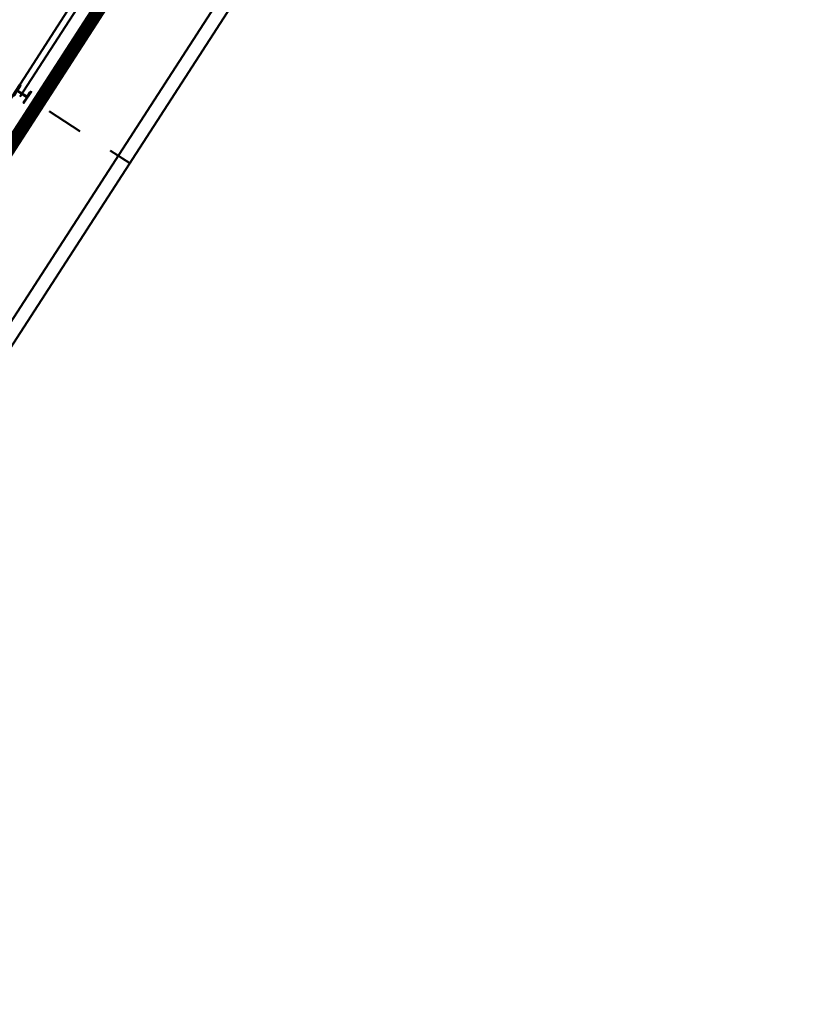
# Model space of a CAD drawing. Header units: inches. Extents: x -48022 to 80112, y -8164 to 5118.
# Drawn here: x 63946.6 to 64291.6, y -1087.4 to -652.9 of the extents above; entities that cross this region are included whole.
import ezdxf
from ezdxf.xclip import XClip

# ---------------------------------------------------------------- set-up
doc = ezdxf.new("R2010")
doc.units = ezdxf.units.IN
doc.header["$LTSCALE"] = 10
doc.header["$XCLIPFRAME"] = 0
doc.header["$PDMODE"] = 32
doc.linetypes.add('Amconstr', pattern=[9999, 9999, 0])
for name, color, linetype in [('1_DIM', 1, 'Continuous'), ('Plot Boundary', 1, 'Continuous'), ('roads & footpath', 161, 'Continuous')]:
    doc.layers.add(name, color=color, linetype=linetype)
doc.styles.get("Standard").update_dxf_attribs({"font": 'sanss___.ttf'})
doc.dimstyles.new('STANDARD_WS', dxfattribs={"dimscale": 180, "dimtxt": 0.18, "dimasz": 0.0625, "dimexe": 0.1875, "dimexo": 0.0625, "dimgap": 0.09375, "dimtad": 0, "dimdec": 0, "dimzin": 3, "dimdsep": 46, "dimlunit": 4, "dimtxsty": 'Standard', "dimblk": 'DOT', "dimcen": 0.09375, "dimadec": 3, "dimazin": 0, "dimtfac": 1, "dimtdec": 0, "dimtofl": 0, "dimtmove": 1, "dimatfit": 3, "dimldrblk": 'CLOSED', "dimfxl": 0, "dimfrac": 2, "dimtolj": 1, "dimtzin": 3, "dimarcsym": 0})

# ---------------------------------------------------------------- blocks, each defined once
blk = doc.blocks.new('pdf plan')
at = {"color": 250, "linetype": 'Continuous', "lineweight": -2}
for points in [[(661.278, 370.313), (700.081, 331.511), (700.081, 331.511)], [(706.961, 340.839), (694.093, 327.971), (694.093, 327.971)], [(694.391, 328.269), (700.081, 333.992), (700.081, 333.992)], [(694.391, 328.269), (700.081, 333.992), (700.081, 333.992)], [(697.633, 333.992), (736.005, 295.586), (736.005, 295.586)], [(687.907, 321.388), (676.925, 332.404), (676.925, 332.404)], [(691.91, 325.788), (689.694, 323.572), (689.694, 323.572)]]:
    blk.add_lwpolyline(points, dxfattribs=at)
for points in [[(648.079, 360.389), (649.733, 362.043), (691.844, 319.933), (690.19, 318.279)], [(687.709, 320.925), (687.742, 320.826), (687.709, 320.76), (686.882, 321.587), (686.948, 321.62), (687.047, 321.587), (687.345, 321.289), (688.04, 321.984), (687.709, 322.281), (687.676, 322.348), (687.709, 322.414), (688.536, 321.587), (688.47, 321.587), (688.403, 321.587), (688.106, 321.918), (687.378, 321.223)]]:
    blk.add_lwpolyline(points, close=True, dxfattribs=at)
at = {"layer": 'Plot Boundary', "color": 5, "linetype": 'ByBlock'}
blk.add_lwpolyline([(565.714, 310.479), (633.625, 378.151), (726.055, 285.395), (658.145, 217.723)], close=True, dxfattribs=at)
blk = doc.blocks.new('_Dot')
at = {"color": 0, "linetype": 'ByBlock', "lineweight": -2}
blk.add_line((-0.5, 0), (-1, 0), dxfattribs=at)
at = {"color": 0, "linetype": 'ByBlock', "const_width": 0.5}
blk.add_lwpolyline([(-0.25, 0, 1), (0.25, 0, 1)], format="xyb", close=True, dxfattribs=at)
blk = doc.blocks.new('*D201')
at = {"layer": '1_DIM', "color": 0, "lineweight": -2, "transparency": 16777216}
blk.add_line((66319.12, -277.29), (66319.12, 641.74), dxfattribs=at)
for start, end in [(90.060638, 95.578407), (96.552079, 102.069847)]:
    blk.add_arc((66319.12, -10021.85), 10629.84, start, end, dxfattribs=at)
at = {"layer": 'Defpoints', "color": 0, "transparency": 16777216}
for p in [(63731.75, 2015.89), (65569.57, 581.53), (64150.66, 66.92), (66319.12, -288.54), (66319.12, -1080.54)]:
    blk.add_point(p, dxfattribs=at)
at = {"layer": '1_DIM', "color": 0, "lineweight": -2, "transparency": 16777216, "xscale": 11.25, "yscale": 11.25, "zscale": 11.25}
for p, rotation in [((66319.12, 607.99), 0.03031924790928877), ((64085.38, 370.64), 192.1001664814439)]:
    blk.add_blockref('_Dot', p, dxfattribs=dict(at, rotation=rotation))
at = {"layer": '1_DIM', "color": 0, "transparency": 16777216, "insert": (65195.96, 548.48), "char_height": 32.4, "attachment_point": 5, "rotation": 6.0652}
blk.add_mtext('\\A1;12.130°', dxfattribs=at)
blk = doc.blocks.new('_Closed')
at = {"color": 0, "linetype": 'ByBlock', "lineweight": -2}
for p, q in [((-1, 0.167), (0, 0)), ((-1, 0.167), (-1, -0.167)), ((0, 0), (-1, -0.167)), ((0, 0), (-1, 0))]:
    blk.add_line(p, q, dxfattribs=at)

msp = doc.modelspace()

# ---------------------------------------------------------------- linework, layer by layer
at = {"layer": 'Plot Boundary', "color": 0, "linetype": 'ByBlock', "const_width": 6}
msp.add_lwpolyline([(63759.22, -85.6), (64172.45, -352.62), (63807.74, -917.04), (63394.5, -650.02)], close=True, dxfattribs=at)
at = {"layer": 'roads & footpath'}
for points in [[(55014.01, -779.29, -0.323578), (55059.31, -716.62, -0.013071), (55967.67, -442.84), (56204.33, -398.54, -0.10569), (63713.76, -78.55), (63336.43, -662.5), (63820.22, -975.11), (64325.53, -193.1, -0.004624), (64650.94, -263.02, -0.207356), (65711.38, -1035.91, 0.151144), (66015.95, -1317.7, -0.2887), (66109.12, -1465.62), (66109.12, -1767.31)], [(55020.01, -779.29, -0.323578), (55061.19, -722.32, -0.013068), (55969.01, -448.69), (56205.63, -404.4, -0.105565), (63703.78, -82.95), (63328.14, -664.28), (63822, -983.4), (64328.35, -199.8, -0.004567), (64649.63, -268.87, -0.207352), (65706.2, -1038.93, 0.151135), (66013.36, -1323.11, -0.2887), (66103.12, -1465.62), (66103.12, -1749.31)]]:
    msp.add_lwpolyline(points, format="xyb", dxfattribs=at)

# ---------------------------------------------------------------- block references
at = {"linetype": 'Amconstr', "lineweight": 25}
ref = msp.add_blockref('pdf plan', (61586.99, 2414.1), dxfattribs=dict(at, xscale=5.131858713091743, yscale=5.131858713091743, zscale=5.131858713091743, rotation=282.2313422511228))
XClip(ref).set_block_clipping_path([(164.4791717222, 449.2939431408), (576.659918646, 448.5683895352), (739.282937211, 285.3718372324), (658.1213050436, 204.4954374036), (528.9983881636, 334.0737409183), (235.5965602188, 334.5902103453), (235.5625337246, 315.2600524106), (164.2434555072, 315.3855939715)])

# ---------------------------------------------------------------- dimensions: what is measured, and where the dimension line sits
at = {"layer": '1_DIM'}
dim = msp.add_angular_dim_2l(base=(65569.5702, 581.5268), line1=((64150.6587, 66.9208), (63731.7517, 2015.8874)), line2=((66319.12, -1080.5431), (66319.12, -288.5431)), dimstyle='STANDARD_WS', dxfattribs=at)
dim.commit()
dim.dimension.update_dxf_attribs({"geometry": '*D201', "text_midpoint": (65195.9619, 548.4831)})

doc.saveas('drawing.dxf')
